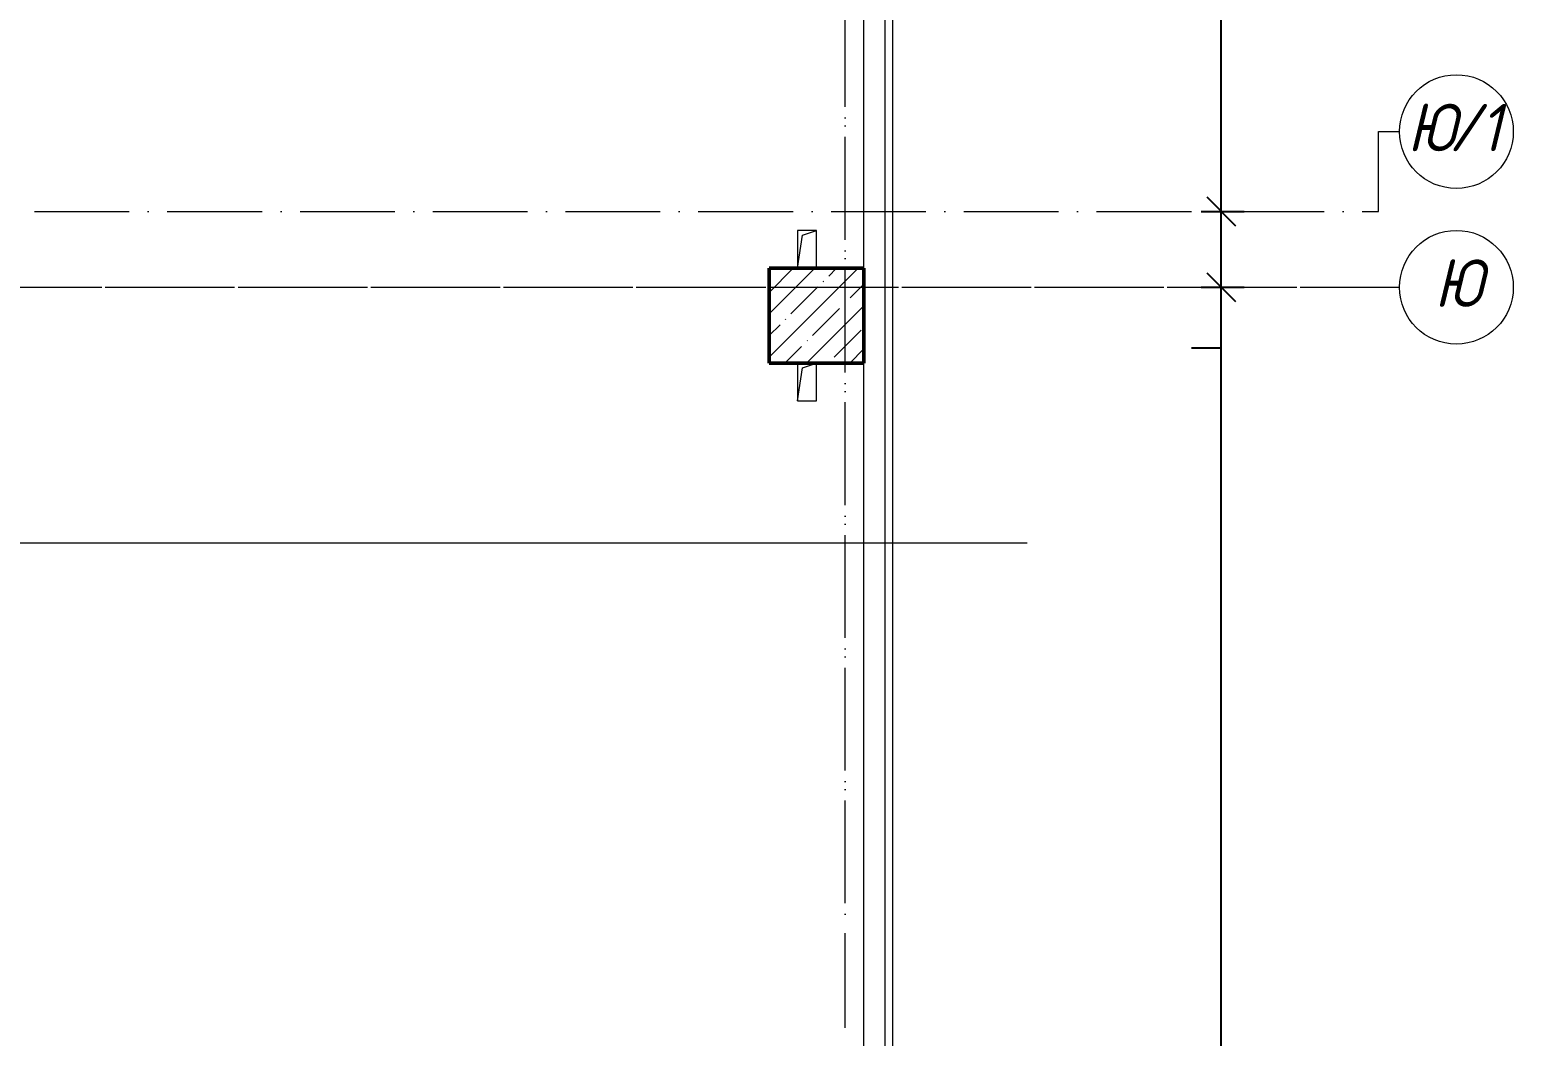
# Model space of a CAD drawing. Header units: millimetres. Extents: x -356862 to 418287, y 0 to 839748.
# Drawn here: x -79665 to -71841, y 497895 to 503206 of the extents above; entities that cross this region are included whole.
import ezdxf

# ---------------------------------------------------------------- set-up
doc = ezdxf.new("R2010")
doc.units = ezdxf.units.MM
doc.linetypes.add('50_200_ШТРИХ_1Т_ш5_п1_п1_', pattern=[700, 500, -100, 0, -100])
for name, color, linetype, lineweight in [('A-____-____-DIMS', 7, 'Continuous', 9), ('A-DETL-GENF-OTLN', 7, 'Continuous', 9), ('A-GENM-____-OTLN', 7, 'Continuous', 9), ('A-WALL-____-OTLN', 7, 'Continuous', 9), ('S-COLS-____-MCUT', 7, 'Continuous', 50), ('S-COLS-____-OTLN', 7, 'Continuous', 9), ('S-GRID-____-IDEN', 7, 'Continuous', 9), ('S-GRID-____-OTLN', 7, 'Continuous', 9), ('S-GRID-____-OTLN-1', 7, '50_200_ШТРИХ_1Т_ш5_п1_п1_', 9)]:
    doc.layers.add(name, color=color, linetype=linetype, lineweight=lineweight)
doc.styles.add('ISOCPEUR_I', font='isocpeui.ttf', dxfattribs={"width": 0.9, "height": 2.5})
doc.styles.add('ISOCPEUR_I_9', font='isocpeui.ttf', dxfattribs={"width": 0.9, "height": 250})
doc.dimstyles.new('ISO-2_5_0_9К_БОЛЬШОЙ_ОСИ', dxfattribs={"dimscale": 304.8, "dimtxt": 248.995294, "dimasz": 0.492126, "dimexe": 0.393701, "dimexo": 0, "dimgap": 0, "dimtad": 1, "dimdec": 0, "dimzin": 0, "dimdsep": 46, "dimtxsty": 'ISOCPEUR_I', "dimblk1": 'OBLIQUE', "dimblk2": 'OBLIQUE', "dimsah": 1, "dimcen": 0.09, "dimdle": 0.393701, "dimazin": 0, "dimtfac": 1, "dimtdec": 4, "dimtix": 1, "dimtmove": 0, "dimatfit": 3, "dimfxl": 1, "dimtvp": 1, "dimtolj": 1, "dimtzin": 0, "dimarcsym": 2})
doc.dimstyles.new('ISO-2_5_0_9К_БОЛЬШОЙ_ОСИ_1', dxfattribs={"dimscale": 304.8, "dimtxt": 248.995294, "dimasz": 0.492126, "dimexe": 0.393701, "dimexo": 0, "dimgap": 0, "dimtad": 1, "dimdec": 0, "dimzin": 0, "dimdsep": 46, "dimtxsty": 'ISOCPEUR_I', "dimblk1": 'OBLIQUE', "dimblk2": 'OBLIQUE', "dimsah": 1, "dimcen": 0.09, "dimdle": 0.393701, "dimazin": 0, "dimtfac": 1, "dimtdec": 4, "dimtix": 1, "dimtmove": 1, "dimatfit": 3, "dimfxl": 1, "dimtvp": 1, "dimtolj": 1, "dimtzin": 0, "dimarcsym": 2})
pattern_1 = [(45, (-101000, -42681.04), (-114.04925, 114.04925), []), (45, (-100885.95, -42681.04), (-114.04925, 114.04925), [201.613, -40.323, 3.353, -36.97])]

# ---------------------------------------------------------------- blocks, each defined once
blk = doc.blocks.new('BSC_Колонна _Прямоугольная - 500х500-V131-АР1_План отверстий 1 этажа в осях 1-64_А-ГГ')
at = {"layer": 'S-COLS-____-OTLN'}
h = blk.add_hatch(dxfattribs=at)
h.set_pattern_fill('FP_165', color=256, style=0, pattern_type=2)
h.set_pattern_definition(pattern_1)
h.paths.add_polyline_path([(-250, -250), (250, -250), (250, 250), (-250, 250)], flags=0)
at = {"layer": 'S-COLS-____-MCUT'}
for p, q in [((250, 250), (-250, 250)), ((-250, 250), (-250, -250)), ((250, -250), (250, 250)), ((-250, -250), (250, -250))]:
    blk.add_line(p, q, dxfattribs=at)
blk = doc.blocks.new('AR_Отверстие прямоугольное _в плите_ - AR_Отверстие прямоугольное _в плите_-V183-АР1_План отверстий 1 этажа в осях 1-64_А-ГГ')
at = {"layer": 'A-GENM-____-OTLN'}
for p, q in [((50, 100), (-50, 100)), ((-50, 100), (-50, -100)), ((-25, 75), (50, 100)), ((50, -100), (50, 100)), ((-50, -100), (-25, 75))]:
    blk.add_line(p, q, dxfattribs=at)
blk = doc.blocks.new('AR_Отверстие прямоугольное _в плите_ - AR_Отверстие прямоугольное _в плите_-V184-АР1_План отверстий 1 этажа в осях 1-64_А-ГГ')
at = {"layer": 'A-GENM-____-OTLN'}
for p, q in [((-50, 100), (-50, -100)), ((-25, 75), (50, 100)), ((50, -100), (50, 100)), ((-50, -100), (-25, 75)), ((-50, -100), (50, -100))]:
    blk.add_line(p, q, dxfattribs=at)
blk = doc.blocks.new('Ось сетки - Круг_Ø6_00__ISO-2_5_0_9K_-25732049-АР1_План отверстий 1 этажа в осях 1-64_А-ГГ')
at = {"layer": 'S-GRID-____-IDEN'}
blk.add_circle((0, 0), 3, dxfattribs=at)
blk = doc.blocks.new('_Oblique')
at = {"color": 0, "linetype": 'ByBlock', "lineweight": -2}
blk.add_line((-0.5, -0.5), (0.5, 0.5), dxfattribs=at)
blk = doc.blocks.new('*D13289')
at = {"layer": 'A-____-____-DIMS', "color": 0, "lineweight": -2, "transparency": 16777216}
for p, q in [((-73380.8, 496227), (-73380.8, 501967)), ((-73486.9, 501847), (-73260.8, 501847)), ((-73486.9, 496347), (-73260.8, 496347))]:
    blk.add_line(p, q, dxfattribs=at)
at = {"layer": 'Defpoints', "color": 0, "transparency": 16777216}
for p in [(-73486.9, 501847), (-73380.8, 501847), (-73486.9, 496347)]:
    blk.add_point(p, dxfattribs=at)
at = {"layer": 'A-____-____-DIMS', "color": 0, "lineweight": -2, "transparency": 16777216, "xscale": 150, "yscale": 150, "zscale": 150}
for p, rotation in [((-73380.8, 501847), 90), ((-73380.8, 496347), 270)]:
    blk.add_blockref('_Oblique', p, dxfattribs=dict(at, rotation=rotation))
at = {"layer": 'A-____-____-DIMS', "color": 0, "transparency": 16777216, "insert": (-73382.1, 499097), "char_height": 2.5, "width": 758.478, "attachment_point": 5, "rotation": 90, "style": 'ISOCPEUR_I'}
blk.add_mtext('\\A1;5500', dxfattribs=at)
blk = doc.blocks.new('*D13290')
at = {"layer": 'A-____-____-DIMS', "color": 0, "lineweight": -2, "transparency": 16777216}
for p, q in [((-73380.8, 501727), (-73380.8, 502367)), ((-73486.9, 502247), (-73260.8, 502247)), ((-73486.9, 501847), (-73260.8, 501847)), ((-73380.8, 501527.3), (-73380.8, 501847)), ((-73538.3, 501527.3), (-73380.8, 501527.3))]:
    blk.add_line(p, q, dxfattribs=at)
at = {"layer": 'Defpoints', "color": 0, "transparency": 16777216}
for p in [(-73486.9, 502247), (-73380.8, 502247), (-73486.9, 501847)]:
    blk.add_point(p, dxfattribs=at)
at = {"layer": 'A-____-____-DIMS', "color": 0, "lineweight": -2, "transparency": 16777216, "xscale": 150, "yscale": 150, "zscale": 150}
for p, rotation in [((-73380.8, 502247), 90), ((-73380.8, 501847), 270)]:
    blk.add_blockref('_Oblique', p, dxfattribs=dict(at, rotation=rotation))
at = {"layer": 'A-____-____-DIMS', "color": 0, "transparency": 16777216, "insert": (-73542.4, 501233), "char_height": 2.5, "width": 591.843, "attachment_point": 1, "rotation": 90, "line_spacing_factor": 1.149209, "style": 'ISOCPEUR_I'}
blk.add_mtext('\\A1;400', dxfattribs=at)
blk = doc.blocks.new('*D13291')
at = {"layer": 'A-____-____-DIMS', "color": 0, "lineweight": -2, "transparency": 16777216}
for p, q in [((-73380.8, 502127), (-73380.8, 505917)), ((-73486.9, 505797), (-73260.8, 505797)), ((-73486.9, 502247), (-73260.8, 502247))]:
    blk.add_line(p, q, dxfattribs=at)
at = {"layer": 'Defpoints', "color": 0, "transparency": 16777216}
for p in [(-73486.9, 505797), (-73380.8, 505797), (-73486.9, 502247)]:
    blk.add_point(p, dxfattribs=at)
at = {"layer": 'A-____-____-DIMS', "color": 0, "lineweight": -2, "transparency": 16777216, "xscale": 150, "yscale": 150, "zscale": 150}
for p, rotation in [((-73380.8, 505797), 90), ((-73380.8, 502247), 270)]:
    blk.add_blockref('_Oblique', p, dxfattribs=dict(at, rotation=rotation))
at = {"layer": 'A-____-____-DIMS', "color": 0, "transparency": 16777216, "insert": (-73382.1, 504022), "char_height": 2.5, "width": 758.478, "attachment_point": 5, "rotation": 90, "style": 'ISOCPEUR_I'}
blk.add_mtext('\\A1;3550', dxfattribs=at)
blk = doc.blocks.new('BSC_Колонна _Прямоугольная - 500х500-V139-АР1_План отверстий 1 этажа в осях 1-64_Ю-ЯЯ')
at = {"layer": 'S-COLS-____-OTLN'}
h = blk.add_hatch(dxfattribs=at)
h.set_pattern_fill('FP_150', color=256, style=0, pattern_type=2)
h.set_pattern_definition(pattern_1)
h.paths.add_polyline_path([(-250, -250), (250, -250), (250, 250), (-250, 250)], flags=0)
at = {"layer": 'S-COLS-____-MCUT'}
for p, q in [((250, 250), (-250, 250)), ((-250, 250), (-250, -250)), ((250, -250), (250, 250)), ((-250, -250), (250, -250))]:
    blk.add_line(p, q, dxfattribs=at)
blk = doc.blocks.new('AR_Отверстие прямоугольное _в плите_ - AR_Отверстие прямоугольное _в плите_-30511813-АР1_План отверстий 1 этажа в осях 1-64_Ю-ЯЯ')
at = {"layer": 'A-GENM-____-OTLN'}
for p, q in [((50, 100), (-50, 100)), ((-50, 100), (-50, -100)), ((-25, 75), (50, 100)), ((50, -100), (50, 100)), ((-50, -100), (-25, 75))]:
    blk.add_line(p, q, dxfattribs=at)
blk = doc.blocks.new('AR_Отверстие прямоугольное _в плите_ - AR_Отверстие прямоугольное _в плите_-V213-АР1_План отверстий 1 этажа в осях 1-64_Ю-ЯЯ')
at = {"layer": 'A-GENM-____-OTLN'}
for p, q in [((-50, 100), (-50, -100)), ((-25, 75), (50, 100)), ((50, -100), (50, 100)), ((-50, -100), (-25, 75)), ((-50, -100), (50, -100))]:
    blk.add_line(p, q, dxfattribs=at)
blk = doc.blocks.new('DET_L_Линия разрыва - М100-27489994-АР1_План отверстий 1 этажа в осях 1-64_Ю-ЯЯ')
at = {"layer": 'A-DETL-GENF-OTLN'}
blk.add_line((32300, 0), (16450, 0), dxfattribs=at)
blk = doc.blocks.new('Ось сетки - Круг_Ø6_00__ISO-2_5_0_9K_-25732049-АР1_План отверстий 1 этажа в осях 1-64_Ю-ЯЯ')
at = {"layer": 'S-GRID-____-IDEN'}
blk.add_circle((0, 0), 3, dxfattribs=at)
blk = doc.blocks.new('*D13464')
at = {"layer": 'A-____-____-DIMS', "color": 0, "lineweight": -2, "transparency": 16777216}
for p, q in [((-73380.8, 501727), (-73380.8, 502367)), ((-73486.9, 502247), (-73260.8, 502247)), ((-73486.9, 501847), (-73260.8, 501847)), ((-73380.8, 501527.3), (-73380.8, 501847)), ((-73538.3, 501527.3), (-73380.8, 501527.3))]:
    blk.add_line(p, q, dxfattribs=at)
at = {"layer": 'Defpoints', "color": 0, "transparency": 16777216}
for p in [(-73486.9, 502247), (-73380.8, 502247), (-73486.9, 501847)]:
    blk.add_point(p, dxfattribs=at)
at = {"layer": 'A-____-____-DIMS', "color": 0, "lineweight": -2, "transparency": 16777216, "xscale": 150, "yscale": 150, "zscale": 150}
for p, rotation in [((-73380.8, 502247), 90), ((-73380.8, 501847), 270)]:
    blk.add_blockref('_Oblique', p, dxfattribs=dict(at, rotation=rotation))
at = {"layer": 'A-____-____-DIMS', "color": 0, "transparency": 16777216, "insert": (-73542.4, 501233), "char_height": 2.5, "width": 591.843, "attachment_point": 1, "rotation": 90, "line_spacing_factor": 1.149209, "style": 'ISOCPEUR_I'}
blk.add_mtext('\\A1;400', dxfattribs=at)
blk = doc.blocks.new('*D13465')
at = {"layer": 'A-____-____-DIMS', "color": 0, "lineweight": -2, "transparency": 16777216}
for p, q in [((-73380.8, 502127), (-73380.8, 505917)), ((-73486.9, 505797), (-73260.8, 505797)), ((-73486.9, 502247), (-73260.8, 502247))]:
    blk.add_line(p, q, dxfattribs=at)
at = {"layer": 'Defpoints', "color": 0, "transparency": 16777216}
for p in [(-73486.9, 505797), (-73380.8, 505797), (-73486.9, 502247)]:
    blk.add_point(p, dxfattribs=at)
at = {"layer": 'A-____-____-DIMS', "color": 0, "lineweight": -2, "transparency": 16777216, "xscale": 150, "yscale": 150, "zscale": 150}
for p, rotation in [((-73380.8, 505797), 90), ((-73380.8, 502247), 270)]:
    blk.add_blockref('_Oblique', p, dxfattribs=dict(at, rotation=rotation))
at = {"layer": 'A-____-____-DIMS', "color": 0, "transparency": 16777216, "insert": (-73382.1, 504022), "char_height": 2.5, "width": 758.478, "attachment_point": 5, "rotation": 90, "style": 'ISOCPEUR_I'}
blk.add_mtext('\\A1;3550', dxfattribs=at)

msp = doc.modelspace()

# ---------------------------------------------------------------- linework, layer by layer
at = {"layer": 'A-WALL-____-OTLN'}
for p, q in [((-75265.0675, 501946.983), (-75265.0675, 504746.983)), ((-75265.0675, 501946.983), (-75265.0675, 504746.983)), ((-75155.0675, 504746.983), (-75155.0675, 493946.983)), ((-75155.0675, 504746.983), (-75155.0675, 500496.983)), ((-75115.0675, 504746.983), (-75115.0675, 493946.983)), ((-75115.0675, 504746.983), (-75115.0675, 500496.983)), ((-75265.0675, 496596.983), (-75265.0675, 501446.983)), ((-75265.0675, 500496.983), (-75265.0675, 501446.983))]:
    msp.add_line(p, q, dxfattribs=at)
at = {"layer": 'S-GRID-____-OTLN'}
for p, q in [((-72550.8541, 502668.1795), (-72440.6609, 502668.1795)), ((-72550.8541, 502246.983), (-72550.8541, 502668.1795)), ((-72550.8541, 502668.1795), (-72440.6609, 502668.1795)), ((-72550.8541, 502246.983), (-72550.8541, 502668.1795))]:
    msp.add_line(p, q, dxfattribs=at)
at = {"layer": 'S-GRID-____-OTLN-1'}
for p, q in [((-75365.0675, 498597.5699), (-75365.0675, 549908.7924)), ((-75365.0675, 454533.3346), (-75365.0675, 508896.9006)), ((-75365.0675, 454533.3346), (-75365.0675, 508896.9006)), ((-102042.753, 502246.983), (-72550.8541, 502246.983)), ((-102042.753, 502246.983), (-72550.8541, 502246.983)), ((-109188.297, 501846.983), (-72440.6609, 501846.983)), ((-107270.4298, 501846.983), (-72440.6609, 501846.983))]:
    msp.add_line(p, q, dxfattribs=at)

# ---------------------------------------------------------------- block references
at = {"layer": 'A-DETL-GENF-OTLN'}
msp.add_blockref('DET_L_Линия разрыва - М100-27489994-АР1_План отверстий 1 этажа в осях 1-64_Ю-ЯЯ', (-106705.0675, 500496.983), dxfattribs=at)
at = {"layer": 'A-GENM-____-OTLN'}
for name, p in [('AR_Отверстие прямоугольное _в плите_ - AR_Отверстие прямоугольное _в плите_-V183-АР1_План отверстий 1 этажа в осях 1-64_А-ГГ', (-75565.0675, 502046.983)), ('AR_Отверстие прямоугольное _в плите_ - AR_Отверстие прямоугольное _в плите_-30511813-АР1_План отверстий 1 этажа в осях 1-64_Ю-ЯЯ', (-75565.0675, 502046.983)), ('AR_Отверстие прямоугольное _в плите_ - AR_Отверстие прямоугольное _в плите_-V184-АР1_План отверстий 1 этажа в осях 1-64_А-ГГ', (-75565.0675, 501346.983)), ('AR_Отверстие прямоугольное _в плите_ - AR_Отверстие прямоугольное _в плите_-V213-АР1_План отверстий 1 этажа в осях 1-64_Ю-ЯЯ', (-75565.0675, 501346.983))]:
    msp.add_blockref(name, p, dxfattribs=at)
at = {"layer": 'S-COLS-____-OTLN'}
for name in ['BSC_Колонна _Прямоугольная - 500х500-V131-АР1_План отверстий 1 этажа в осях 1-64_А-ГГ', 'BSC_Колонна _Прямоугольная - 500х500-V139-АР1_План отверстий 1 этажа в осях 1-64_Ю-ЯЯ']:
    msp.add_blockref(name, (-75515.0675, 501696.983), dxfattribs=at)
at = {"layer": 'S-GRID-____-IDEN', "xscale": 99.99999999999993, "yscale": 99.99999999999993, "zscale": 99.99999999999993}
for name, p, rotation in [('Ось сетки - Круг_Ø6_00__ISO-2_5_0_9K_-25732049-АР1_План отверстий 1 этажа в осях 1-64_А-ГГ', (-72140.6609, 502668.1795), 269.9999999999994), ('Ось сетки - Круг_Ø6_00__ISO-2_5_0_9K_-25732049-АР1_План отверстий 1 этажа в осях 1-64_Ю-ЯЯ', (-72140.6609, 502668.1795), 269.9999999999994), ('Ось сетки - Круг_Ø6_00__ISO-2_5_0_9K_-25732049-АР1_План отверстий 1 этажа в осях 1-64_А-ГГ', (-72140.6609, 501846.983), 269.9999999999995), ('Ось сетки - Круг_Ø6_00__ISO-2_5_0_9K_-25732049-АР1_План отверстий 1 этажа в осях 1-64_Ю-ЯЯ', (-72140.6609, 501846.983), 269.9999999999995)]:
    msp.add_blockref(name, p, dxfattribs=dict(at, rotation=rotation))

# ---------------------------------------------------------------- texts
at = {"layer": 'S-GRID-____-IDEN', "char_height": 250, "attachment_point": 1}
for s, insert, width, style in [('\\fISOCPEUR|b0|i1|c204|p34|;\\W.9;Ю', (-72399.2904, 502814.812), 266.961937, 'ISOCPEUR_I'), ('\\fISOCPEUR|b0|i1|c204|p34|;\\W.9;Ю', (-72399.2904, 502814.812), 266.961937, 'ISOCPEUR_I_9'), ('/1', (-72179.0247, 502814.812), 346.329, 'ISOCPEUR_I'), ('/1', (-72179.0247, 502814.812), 346.329, 'ISOCPEUR_I_9'), ('\\fISOCPEUR|b0|i1|c204|p34|;\\W.9;Ю', (-72256.6404, 501993.6154), 266.961937, 'ISOCPEUR_I'), ('\\fISOCPEUR|b0|i1|c204|p34|;\\W.9;Ю', (-72256.6404, 501993.6154), 266.961937, 'ISOCPEUR_I_9')]:
    msp.add_mtext(s, dxfattribs=dict(at, insert=insert, width=width, style=style))

# ---------------------------------------------------------------- dimensions: what is measured, and where the dimension line sits
at = {"layer": 'A-____-____-DIMS'}
for base, p1, p2, override, picture, middle in [((-73380.826, 505796.983), (-73486.892, 502246.983), (-73486.892, 505796.983), {"dimpost": '<>', "dimfxl": 3550}, '*D13291', (-73382.076, 504021.983)), ((-73380.826, 505796.983), (-73486.892, 502246.983), (-73486.892, 505796.983), {"dimpost": '<>', "dimfxl": 3550}, '*D13465', (-73382.076, 504021.983)), ((-73380.826, 501846.983), (-73486.892, 496346.983), (-73486.892, 501846.983), {"dimpost": '<>', "dimfxl": 5500}, '*D13289', (-73382.076, 499096.983))]:
    dim = msp.add_linear_dim(base=base, p1=p1, p2=p2, angle=90, dimstyle='ISO-2_5_0_9К_БОЛЬШОЙ_ОСИ', override=override, dxfattribs=at)
    dim.commit()
    dim.dimension.update_dxf_attribs({"geometry": picture, "text_midpoint": middle})
for picture in ['*D13290', '*D13464']:
    dim = msp.add_linear_dim(base=(-73380.826, 502246.983), p1=(-73486.892, 501846.983), p2=(-73486.892, 502246.983), angle=90, dimstyle='ISO-2_5_0_9К_БОЛЬШОЙ_ОСИ_1', override={"dimpost": '<>', "dimfxl": 400}, dxfattribs=at)
    dim.commit()
    dim.dimension.update_dxf_attribs({"geometry": picture, "text_midpoint": (-73540.7733, 501527.2797), "dimtype": 160, "text_rotation": 90})

doc.saveas('drawing.dxf')
